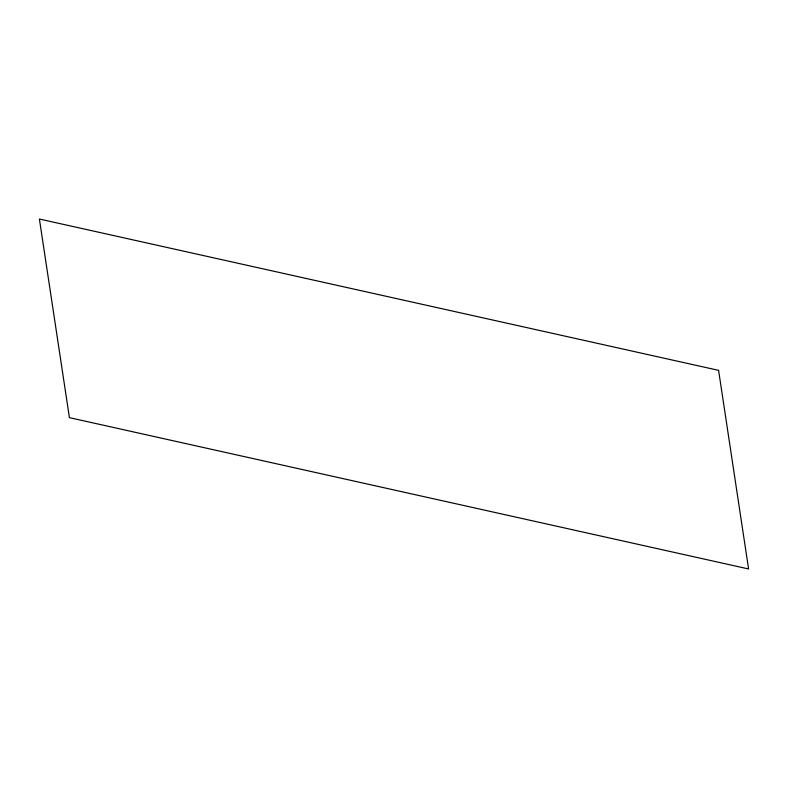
<?xml version="1.0" encoding="UTF-8"?>
<svg xmlns="http://www.w3.org/2000/svg" width="788" height="788" viewBox="0 0 788 788"><rect width="100%" height="100%" fill="white"/><g stroke="black" fill="none" stroke-linecap="round" stroke-linejoin="round"><path stroke-width="1.18" d="M718.587 370.35L39.4 219.025L69.413 417.65L748.6 568.975L718.587 370.35"/></g></svg>
